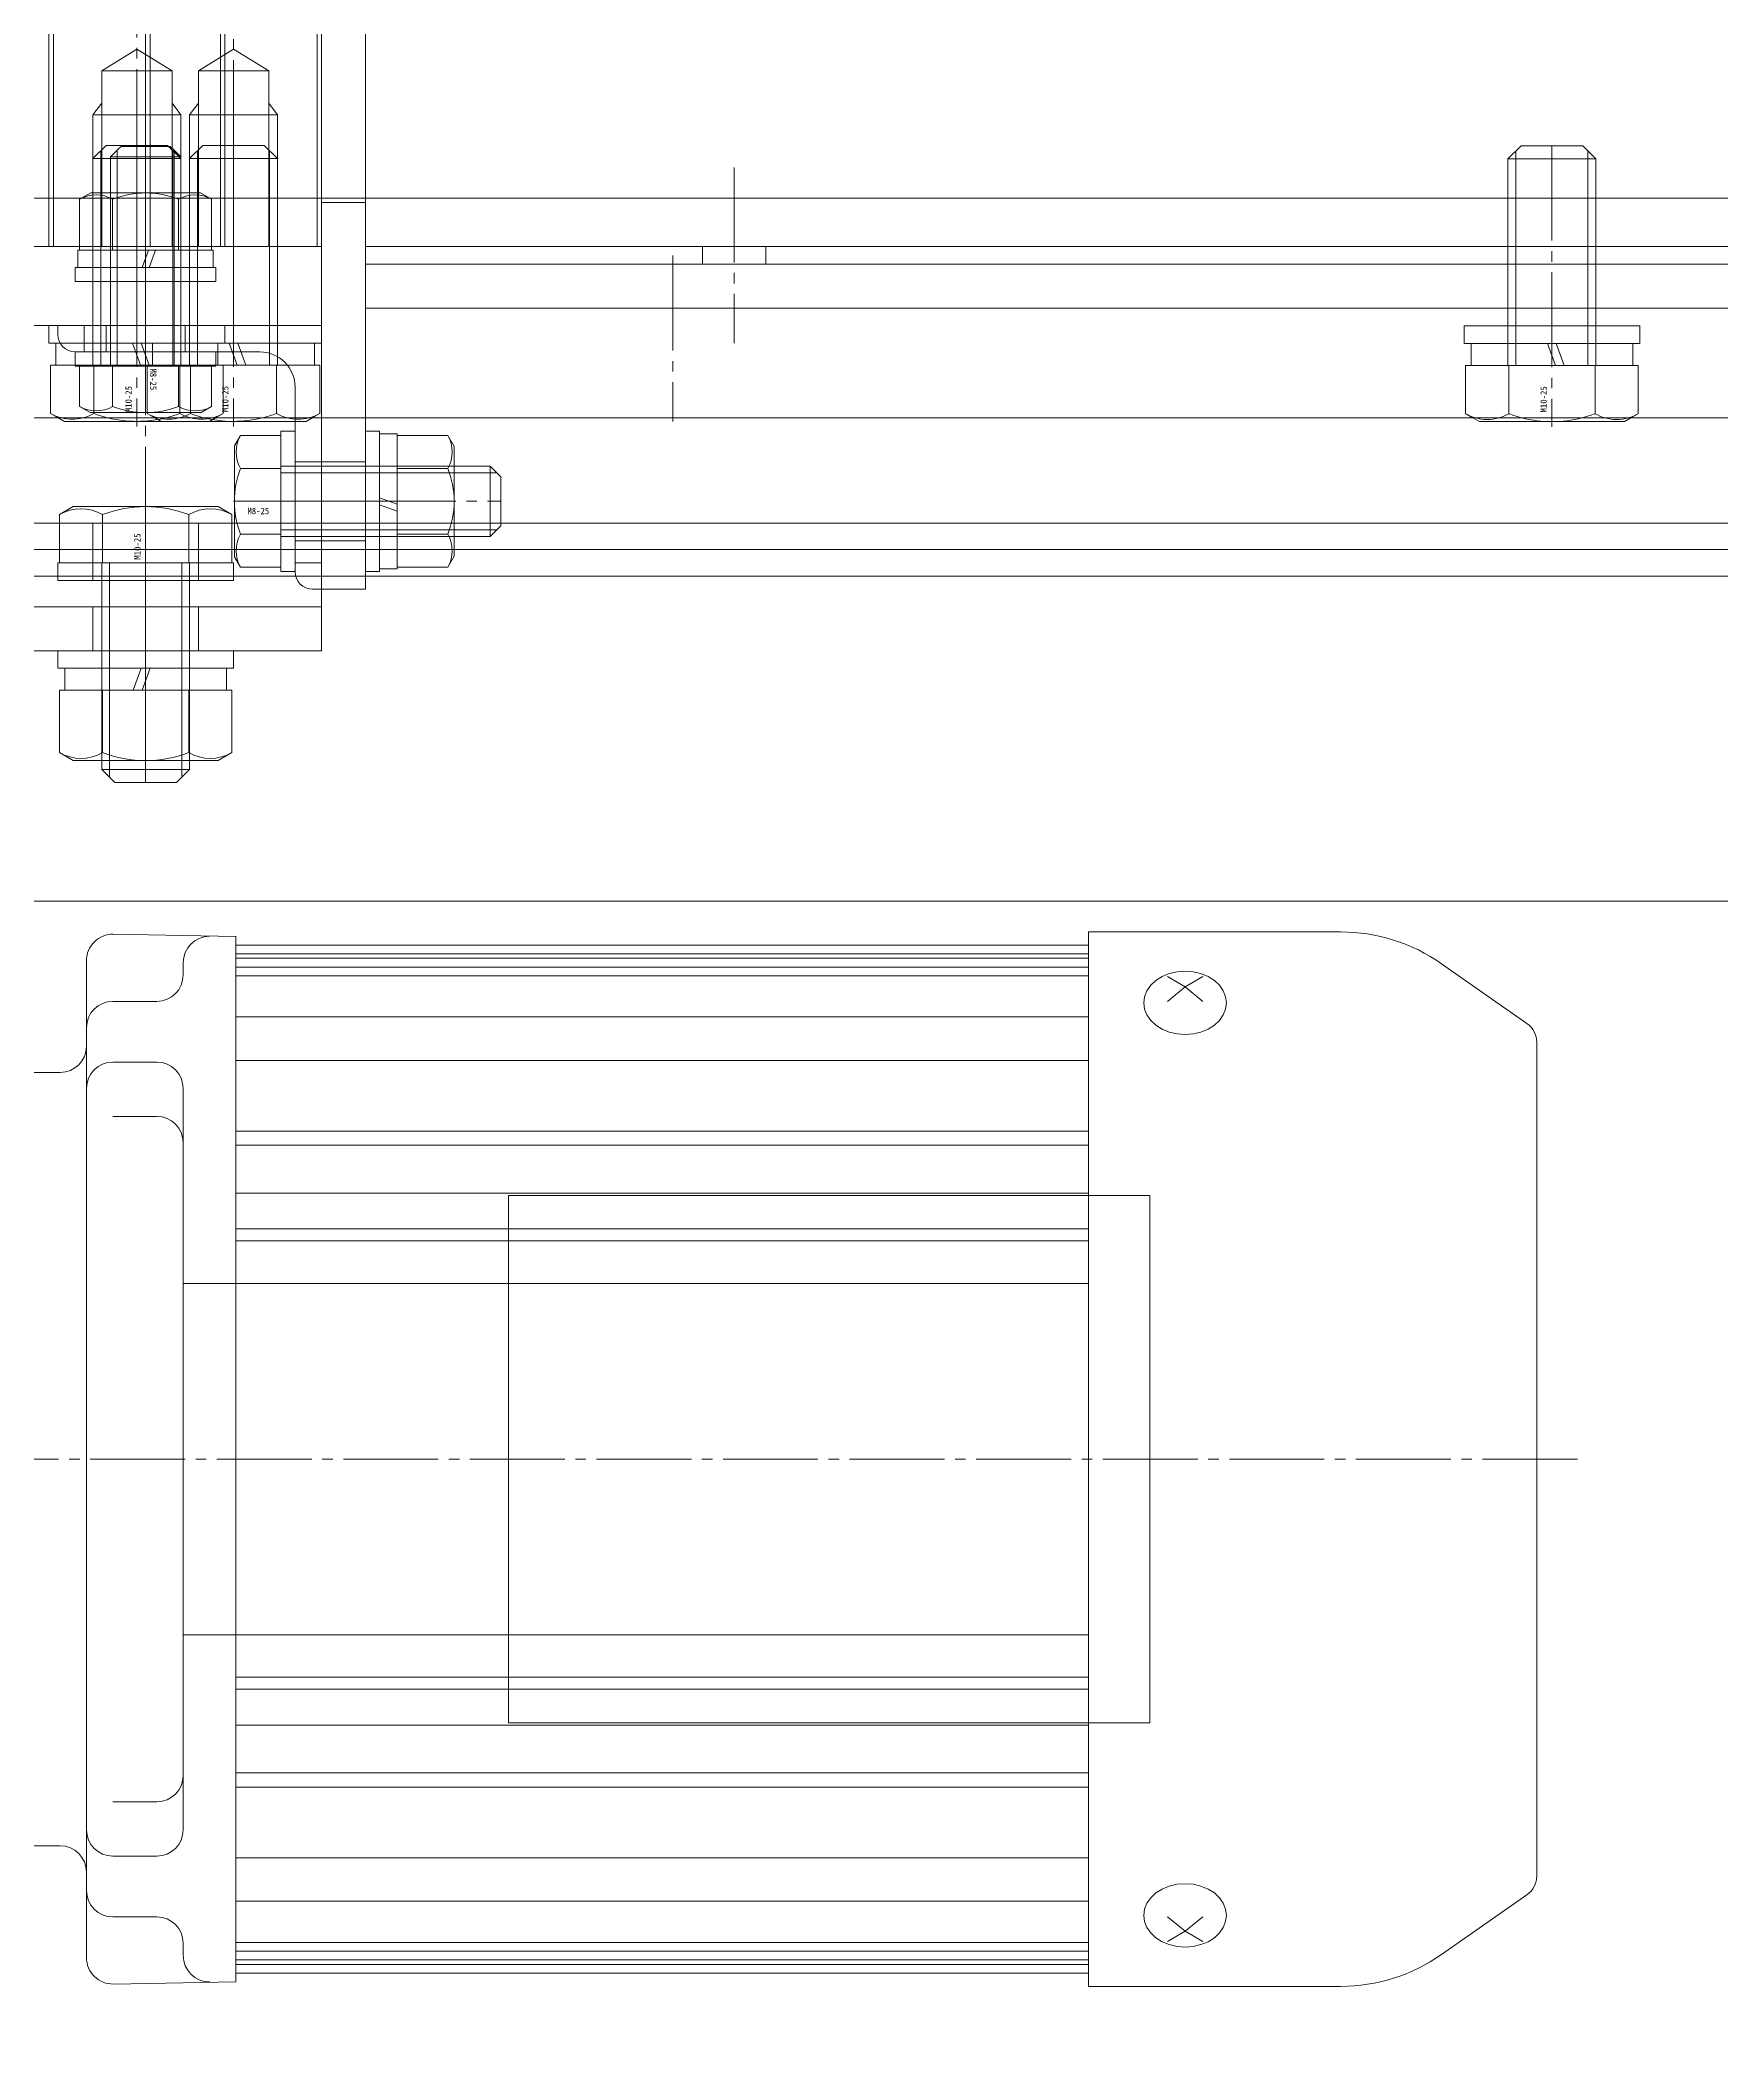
# Model space of a CAD drawing. Units: millimetres at full size. Extents: x -5218 to 5218, y -4308 to 3712.
# Drawn here: x -3924.6 to -3733.2, y -1400.7 to -1172.2 of the extents above; entities that cross this region are included whole.
import ezdxf
from ezdxf.enums import TextEntityAlignment as Align

# ---------------------------------------------------------------- set-up
doc = ezdxf.new("R2010")
doc.units = ezdxf.units.MM
doc.header["$LTSCALE"] = 1.2
doc.linetypes.add('CHAIN2', pattern=[12, 9, -1, 1, -1])
for name, color, linetype, lineweight in [('0-1_01_外形線', 134, 'Continuous', 9), ('0-2_03_かくれ線', 5, 'Continuous', 9), ('0-3_04_中心線', 4, 'CHAIN2', 9), ('0-4_02_細線', 6, 'Continuous', 9), ('0-7_0', 134, 'Continuous', 9)]:
    doc.layers.add(name, color=color, linetype=linetype, lineweight=lineweight)
doc.styles.add('ＭＳ ゴシック', font='')
doc.styles.get('ＭＳ ゴシック').set_extended_font_data('MS Gothic')

# ---------------------------------------------------------------- blocks, each defined once
blk = doc.blocks.new('GM-SHYF-RH 0.4kW、1／160、＊＊V、60Hzb')
at = {"layer": '0-1_01_外形線'}
for p, q in [((-24, 133), (-24, 130)), ((-23, 134), (0, 134)), ((23, 134), (0, 134)), ((24, 133), (24, 130)), ((-47.271, 130), (-47.271, 125)), ((0.457, 130), (-47.271, 130)), ((0.457, 130), (47.729, 130)), ((47.729, 130), (47.729, 125)), ((-242.271, 127), (-270.965, 127)), ((-242.271, 67), (-242.271, 127)), ((-145.271, 126.482), (-131.323, 126.738)), ((-145.271, 67), (-145.271, 126.5)), ((-282.437, 123.383), (-292.162, 116.573)), ((-145.271, 125.5), (-242.271, 125.5)), ((-242.271, 124.5), (-145.271, 124.5)), ((-242.271, 124), (-145.271, 124)), ((-139.271, 122.5), (-139.271, 123.5)), ((-128.271, 10.261), (-128.271, 123.739)), ((-115.331, 115.5), (-115.331, 125)), ((-115.331, 125), (-15.972, 125)), ((-15.972, 125), (70.37, 125)), ((70.37, 115.5), (70.37, 125)), ((-255.271, 121.916), (-253.271, 120.74)), ((-242.271, 123), (-145.271, 123)), ((-242.271, 122), (-145.271, 122)), ((-139.271, 122.5), (-139.271, 122.096)), ((-253.271, 120.74), (-255.271, 119.087)), ((-136.271, 119.096), (-131.271, 119.096)), ((-242.271, 117.315), (-145.271, 117.315)), ((-293.271, 67), (-293.271, 114.443)), ((-116.981, 21), (-115.331, 115.5)), ((72.019, 21), (70.37, 115.5)), ((-242.271, 112.366), (-145.271, 112.366)), ((-136.271, 112.185), (-131.271, 112.185)), ((-117.375, 111), (-125.271, 111)), ((-139.271, 109.185), (-139.271, 67)), ((-136.271, 106.001), (-131.271, 106.001)), ((-242.271, 104.319), (-145.271, 104.319)), ((-242.271, 102.714), (-145.271, 102.714)), ((-242.271, 97.282), (-145.271, 97.282)), ((-242.271, 93.192), (-145.271, 93.192)), ((-242.271, 91.83), (-145.271, 91.83)), ((-242.271, 87), (-145.271, 87)), ((-145.271, 87), (-139.271, 87)), ((-293.271, 67), (-293.271, 19.557)), ((-242.271, 67), (-242.271, 7)), ((-145.271, 67), (-145.271, 7.5)), ((-139.271, 24.815), (-139.271, 67)), ((-242.271, 47), (-145.271, 47)), ((-145.271, 47), (-139.271, 47)), ((-242.271, 42.17), (-145.271, 42.17)), ((-242.271, 40.808), (-145.271, 40.808)), ((-242.271, 36.718), (-145.271, 36.718)), ((-242.271, 31.285), (-145.271, 31.285)), ((-242.271, 29.681), (-145.271, 29.681)), ((-136.271, 27.999), (-131.271, 27.999)), ((-125.271, 23), (-118.981, 23)), ((-242.271, 21.634), (-145.271, 21.634)), ((-136.271, 21.815), (-131.271, 21.815)), ((-116.771, 9), (-116.981, 21)), ((-116.981, 21), (-15.972, 21)), ((-15.972, 21), (72.019, 21)), ((71.818, 9.499), (72.019, 21)), ((-282.437, 10.617), (-292.162, 17.427)), ((-242.271, 16.684), (-145.271, 16.684)), ((-253.271, 13.26), (-255.271, 14.913)), ((-136.271, 14.904), (-131.271, 14.904)), ((-255.271, 12.084), (-253.271, 13.26)), ((-242.271, 12), (-145.271, 12)), ((-139.271, 11.5), (-139.271, 11.904)), ((-139.271, 11.5), (-139.271, 11.904)), ((-139.271, 11.5), (-139.271, 10.5)), ((-242.271, 11), (-145.271, 11)), ((-242.271, 10), (-145.271, 10)), ((-242.271, 9.5), (-145.271, 9.5)), ((71.31, 9), (71.818, 9.499)), ((-242.271, 7), (-270.965, 7)), ((-145.271, 8.5), (-242.271, 8.5)), ((-145.271, 7.517), (-131.323, 7.261)), ((-15.972, 9), (-116.771, 9)), ((-15.972, 9), (71.31, 9))]:
    blk.add_line(p, q, dxfattribs=at)
for points in [[(-248.571, 118.923), (-248.661, 119.626), (-248.929, 120.302), (-249.363, 120.925), (-249.948, 121.471), (-250.66, 121.919), (-251.472, 122.252), (-252.354, 122.457), (-253.271, 122.527), (-254.188, 122.457), (-255.07, 122.252), (-255.882, 121.919), (-256.594, 121.471), (-257.179, 120.925), (-257.613, 120.302), (-257.881, 119.626), (-257.971, 118.923), (-257.881, 118.22), (-257.613, 117.545), (-257.179, 116.922), (-256.594, 116.376), (-255.882, 115.927), (-255.07, 115.594), (-254.188, 115.389), (-253.271, 115.32), (-252.354, 115.389), (-251.472, 115.594), (-250.66, 115.927), (-249.948, 116.376), (-249.363, 116.922), (-248.929, 117.545), (-248.661, 118.22)], [(-248.571, 15.076), (-248.661, 15.779), (-248.929, 16.455), (-249.363, 17.078), (-249.948, 17.624), (-250.66, 18.072), (-251.472, 18.405), (-252.354, 18.61), (-253.271, 18.68), (-254.188, 18.61), (-255.07, 18.405), (-255.882, 18.072), (-256.594, 17.624), (-257.179, 17.078), (-257.613, 16.455), (-257.881, 15.779), (-257.971, 15.076), (-257.881, 14.374), (-257.613, 13.698), (-257.179, 13.075), (-256.594, 12.529), (-255.882, 12.08), (-255.07, 11.748), (-254.188, 11.542), (-253.271, 11.473), (-252.354, 11.542), (-251.472, 11.748), (-250.66, 12.08), (-249.948, 12.529), (-249.363, 13.075), (-248.929, 13.698), (-248.661, 14.374)]]:
    blk.add_lwpolyline(points, close=True, dxfattribs=at)
for points in [[(-251.271, 121.916), (-253.271, 120.74), (-251.271, 119.087)], [(-251.271, 12.084), (-253.271, 13.26), (-251.271, 14.913)]]:
    blk.add_lwpolyline(points, dxfattribs=at)
for centre, radius, start, end in [((-23, 133), 1, 90, 180), ((23, 133), 1, 0, 90), ((-270.965, 107), 20, 90, 125), ((-142.271, 123.5), 3, 0, 90), ((-131.271, 123.739), 3, 0, 90.98117), ((-136.271, 122.096), 3, 180, 270), ((-131.271, 116.096), 3, 0, 90), ((-290.671, 114.443), 2.6, 125, 180), ((-136.271, 109.185), 3, 90, 180), ((-131.271, 109.185), 3, 0, 90), ((-125.271, 114), 3, 180, 270), ((-117.375, 113), 2, 270, 359), ((-136.271, 103.001), 3, 90, 180), ((-136.271, 30.999), 3, 180, 270), ((-136.271, 24.815), 3, 180, 270), ((-131.271, 24.815), 3, 270, 0), ((-125.271, 20), 3, 90, 180), ((-118.981, 21), 2, 359, 90), ((-290.671, 19.557), 2.6, 180, 235), ((-131.271, 17.904), 3, 270, 0), ((-136.271, 11.904), 3, 90, 180), ((-270.965, 27), 20, 235, 270), ((-142.271, 10.5), 3, 270, 0), ((-131.271, 10.261), 3, 269.01883, 0)]:
    blk.add_arc(centre, radius, start, end, dxfattribs=at)
at = {"layer": '0-2_03_かくれ線'}
for p, q in [((-17.5, 110.75), (-17.5, 131.5)), ((17.5, 110.75), (17.5, 131.5)), ((-18.5, 108), (-18.5, 110.75)), ((-18.5, 110.75), (19.5, 110.75)), ((19.5, 108), (19.5, 110.75)), ((-109, 25), (-109, 109)), ((-95, 25), (-95, 109)), ((-18.5, 108), (19.5, 108)), ((-17.5, 82), (-17.5, 108)), ((17.5, 82), (17.5, 108)), ((50, 25), (50, 109)), ((64, 25), (64, 109)), ((-17.8, 52), (-17.8, 82)), ((-17.8, 82), (17.8, 82)), ((-17.5, 26), (-17.5, 52)), ((17.5, 26), (17.5, 52)), ((-18.5, 23.25), (-18.5, 26)), ((-18.5, 26), (19.5, 26)), ((19.5, 23.25), (19.5, 26)), ((-18.5, 23.25), (19.5, 23.25)), ((-17.5, 2.5), (-17.5, 23.25)), ((17.5, 2.5), (17.5, 23.25)), ((-47.271, 4), (-47.271, 9)), ((47.729, 4), (47.729, 9)), ((0.229, 4), (-47.271, 4)), ((47.729, 4), (-47.271, 4)), ((-24, 1), (-24, 4)), ((24, 1), (24, 4)), ((-23, 0), (0, 0)), ((23, 0), (0, 0))]:
    blk.add_line(p, q, dxfattribs=at)
for points in [[(-112, 125), (-112, 109), (-92, 109), (-92, 125)], [(47, 125), (47, 109), (67, 109), (67, 125)], [(-17.8, 52), (17.8, 52), (17.8, 82)], [(-112, 9), (-112, 25), (-92, 25), (-92, 9)], [(47, 9), (47, 25), (67, 25), (67, 9)]]:
    blk.add_lwpolyline(points, dxfattribs=at)
blk.add_lwpolyline([(-249.271, 97), (-176.271, 97), (-176.271, 37), (-249.271, 37)], close=True, dxfattribs=at)
for centre, radius, start, end in [((-20, 131.5), 2.5, 0, 90), ((20, 131.5), 2.5, 90, 180), ((-20, 2.5), 2.5, 270, 0), ((20, 2.5), 2.5, 180, 270), ((-23, 1), 1, 180, 270), ((23, 1), 1, 270, 0)]:
    blk.add_arc(centre, radius, start, end, dxfattribs=at)
at = {"layer": '0-3_04_中心線'}
for p, q in [((0, 134), (0, 0)), ((-102, 6.456), (-102, 127.757)), ((57, 6.456), (57, 127.757)), ((-297.899, 67), (75.913, 67))]:
    blk.add_line(p, q, dxfattribs=at)

msp = doc.modelspace()

# ---------------------------------------------------------------- linework, layer by layer
at = {"layer": '0-1_01_外形線'}
for p, q in [((-3922.526, -1215.208), (-3921.833, -1215.608)), ((-3905.333, -1215.608), (-3904.64, -1215.208)), ((-3895.583, -1215.208), (-3895.583, -1232.708)), ((-3894.333, -1215.608), (-3893.64, -1215.208)), ((-3892.583, -1215.208), (-3892.583, -1234.708)), ((-3761.579, -1215.208), (-3760.833, -1215.639)), ((-3744.333, -1215.639), (-3743.588, -1215.208)), ((-3921.833, -1215.608), (-3905.333, -1215.608)), ((-3905.333, -1215.608), (-3894.333, -1215.608)), ((-3901.787, -1217.203), (-3902.483, -1218.408)), ((-3897.183, -1217.203), (-3901.787, -1217.203)), ((-3897.183, -1216.708), (-3897.183, -1232.708)), ((-3895.583, -1216.708), (-3897.183, -1216.708)), ((-3897.183, -1217.203), (-3897.183, -1232.214)), ((-3895.583, -1232.708), (-3895.583, -1216.708)), ((-3887.583, -1216.708), (-3887.583, -1232.708)), ((-3885.983, -1216.708), (-3887.583, -1216.708)), ((-3885.983, -1232.708), (-3885.983, -1216.708)), ((-3885.983, -1217.008), (-3885.983, -1224.308)), ((-3885.983, -1217.008), (-3883.983, -1217.008)), ((-3883.983, -1217.008), (-3883.983, -1225.036)), ((-3883.983, -1217.203), (-3883.983, -1232.214)), ((-3760.833, -1215.639), (-3744.333, -1215.639)), ((-3902.483, -1231.008), (-3902.483, -1218.408)), ((-3877.483, -1218.458), (-3877.483, -1230.958)), ((-3897.183, -1220.956), (-3901.787, -1220.956)), ((-3883.983, -1220.956), (-3878.208, -1220.956)), ((-3877.483, -1220.708), (-3873.383, -1220.708)), ((-3873.383, -1228.708), (-3873.383, -1220.708)), ((-3873.383, -1220.708), (-3872.483, -1221.608)), ((-3872.483, -1221.608), (-3872.183, -1221.908)), ((-3872.183, -1227.508), (-3872.183, -1221.908)), ((-3885.983, -1224.308), (-3883.983, -1225.036)), ((-3885.983, -1225.108), (-3885.983, -1232.408)), ((-3885.983, -1225.108), (-3883.983, -1225.836)), ((-3883.983, -1225.836), (-3883.983, -1232.408)), ((-4212.583, -1227.208), (-3412.584, -1227.208)), ((-3897.183, -1228.461), (-3901.787, -1228.461)), ((-3883.983, -1228.461), (-3878.208, -1228.461)), ((-3877.483, -1228.708), (-3873.383, -1228.708)), ((-3873.383, -1228.708), (-3872.483, -1227.808)), ((-3872.483, -1227.808), (-3872.183, -1227.508)), ((-3901.787, -1232.214), (-3902.483, -1231.008)), ((-4212.583, -1233.208), (-3412.584, -1233.208)), ((-3897.183, -1232.214), (-3901.787, -1232.214)), ((-3895.583, -1232.708), (-3897.183, -1232.708)), ((-3895.583, -1231.708), (-3892.583, -1231.708)), ((-3885.983, -1232.708), (-3887.583, -1232.708)), ((-3883.983, -1232.408), (-3885.983, -1232.408)), ((-3892.583, -1234.708), (-3893.583, -1234.708)), ((-3922.583, -1241.708), (-3902.583, -1241.708)), ((-3922.583, -1243.708), (-3922.583, -1241.708)), ((-3902.583, -1243.708), (-3902.583, -1241.708)), ((-3922.583, -1243.708), (-3902.583, -1243.708)), ((-3913.083, -1243.708), (-3913.993, -1246.208)), ((-3912.083, -1243.708), (-3912.993, -1246.208)), ((-3903.383, -1243.708), (-3903.383, -1246.208)), ((-3902.768, -1246.208), (-3922.398, -1246.208)), ((-3922.398, -1246.208), (-3922.398, -1253.305)), ((-3917.491, -1246.208), (-3917.491, -1253.305)), ((-3903.383, -1246.208), (-3912.993, -1246.208)), ((-3907.676, -1246.208), (-3907.676, -1253.305)), ((-3902.768, -1246.208), (-3902.768, -1253.305)), ((-3922.398, -1253.305), (-3920.833, -1254.208)), ((-3904.333, -1254.208), (-3920.833, -1254.208)), ((-3917.583, -1254.208), (-3907.583, -1254.208)), ((-3916.683, -1254.208), (-3916.683, -1256.108)), ((-3908.483, -1254.208), (-3908.483, -1256.108)), ((-3902.768, -1253.305), (-3904.333, -1254.208)), ((-3917.583, -1255.208), (-3916.083, -1256.708)), ((-3907.583, -1255.208), (-3909.083, -1256.708)), ((-3916.083, -1256.708), (-3909.083, -1256.708))]:
    msp.add_line(p, q, dxfattribs=at)
for points in [[(-3662.584, -1215.208), (-4217.583, -1215.208), (-4217.583, -915.209)], [(-3990.433, -1241.708), (-3892.583, -1241.708), (-3892.583, -1215.208)], [(-3892.583, -1215.208), (-3892.583, -1234.708), (-3887.583, -1234.708), (-3887.583, -1215.208)], [(-3883.983, -1217.203), (-3878.208, -1217.203), (-3877.483, -1218.458)], [(-3883.983, -1232.214), (-3878.208, -1232.214), (-3877.483, -1230.958)], [(-3913.993, -1246.208), (-3921.783, -1246.208), (-3921.783, -1243.708)], [(-3917.583, -1254.208), (-3917.583, -1255.208), (-3907.583, -1255.208), (-3907.583, -1254.208)]]:
    msp.add_lwpolyline(points, dxfattribs=at)
for points in [[(-4212.583, -1190.209), (-3412.584, -1190.209), (-3412.584, -1230.208), (-4212.583, -1230.208)], [(-4207.583, -1270.208), (-3417.584, -1270.208), (-3412.584, -1265.208), (-3412.584, -1230.208), (-4212.583, -1230.208), (-4212.583, -1265.208)]]:
    msp.add_lwpolyline(points, close=True, dxfattribs=at)
for centre, radius, start, end in [((-3920.944, -1210.455), 4.907, 255.61054, 284.38946), ((-3913.583, -1201.829), 13.779, 256.16077, 283.83923), ((-3906.222, -1210.455), 4.907, 255.61054, 284.38946), ((-3902.583, -1201.829), 13.779, 260.01719, 283.83923), ((-3895.222, -1210.455), 4.907, 255.61054, 284.38946), ((-3759.945, -1210.485), 4.907, 254.25373, 285.74627), ((-3752.583, -1201.86), 13.779, 255.64502, 284.35498), ((-3745.222, -1210.485), 4.907, 254.25373, 285.74627), ((-3898.537, -1219.079), 3.753, 150.00001, 209.99999), ((-3881.458, -1219.079), 3.753, 330.00001, 29.99999), ((-3892.018, -1224.708), 10.465, 158.98558, 201.01442), ((-3887.56, -1224.708), 10.076, 338.13461, 21.86539), ((-3898.537, -1230.338), 3.753, 150.00001, 209.99999), ((-3881.458, -1230.338), 3.753, 330.00001, 29.99999), ((-3893.583, -1232.708), 2, 180, 270), ((-3919.944, -1249.055), 4.907, 240.00001, 299.99999), ((-3912.583, -1240.429), 13.779, 249.136, 290.864), ((-3905.222, -1249.055), 4.907, 240.00001, 299.99999)]:
    msp.add_arc(centre, radius, start, end, dxfattribs=at)
at = {"layer": '0-2_03_かくれ線'}
for p, q in [((-3892.583, -1215.208), (-3892.583, -915.209)), ((-3892.583, -1215.208), (-3892.583, -915.209)), ((-3887.583, -915.209), (-3887.583, -1215.208)), ((-3923.583, -1195.708), (-3923.583, -934.709)), ((-3923.083, -1195.708), (-3923.083, -934.709)), ((-3912.583, -934.709), (-3912.583, -1195.708)), ((-3912.083, -934.709), (-3912.083, -1195.708)), ((-3904.083, -1195.708), (-3904.083, -934.709)), ((-3903.583, -1195.708), (-3903.583, -934.709)), ((-3893.083, -934.709), (-3893.083, -1195.708)), ((-3892.583, -934.709), (-3892.583, -1195.708)), ((-3913.583, -1173.259), (-3917.583, -1175.712)), ((-3902.583, -1173.259), (-3898.583, -1175.712)), ((-3917.583, -1195.708), (-3917.583, -1175.712)), ((-3917.583, -1175.712), (-3913.583, -1175.712)), ((-3909.583, -1195.708), (-3909.583, -1175.712)), ((-3906.583, -1195.708), (-3906.583, -1175.712)), ((-3898.583, -1175.712), (-3902.583, -1175.712)), ((-3898.583, -1195.708), (-3898.583, -1175.712)), ((-3918.583, -1180.709), (-3917.583, -1179.409)), ((-3918.583, -1195.708), (-3918.583, -1180.709)), ((-3918.583, -1180.709), (-3908.583, -1180.709)), ((-3908.583, -1180.709), (-3909.583, -1179.409)), ((-3908.583, -1195.708), (-3908.583, -1180.709)), ((-3907.583, -1180.709), (-3906.583, -1179.409)), ((-3907.583, -1195.708), (-3907.583, -1180.709)), ((-3897.583, -1180.709), (-3907.583, -1180.709)), ((-3897.583, -1180.709), (-3898.583, -1179.409)), ((-3897.583, -1195.708), (-3897.583, -1180.709)), ((-3918.583, -1185.709), (-3917.083, -1184.209)), ((-3918.583, -1209.208), (-3918.583, -1185.709)), ((-3918.583, -1185.709), (-3908.583, -1185.709)), ((-3917.683, -1209.208), (-3917.683, -1184.809)), ((-3917.083, -1184.209), (-3910.083, -1184.209)), ((-3916.583, -1185.509), (-3915.683, -1184.609)), ((-3908.583, -1185.509), (-3916.583, -1185.509)), ((-3916.583, -1189.609), (-3916.583, -1185.509)), ((-3915.833, -1189.609), (-3915.833, -1184.759)), ((-3915.683, -1184.609), (-3915.383, -1184.309)), ((-3909.783, -1184.309), (-3915.383, -1184.309)), ((-3908.583, -1185.709), (-3910.083, -1184.209)), ((-3909.483, -1184.609), (-3909.783, -1184.309)), ((-3908.583, -1185.509), (-3909.483, -1184.609)), ((-3909.483, -1209.208), (-3909.483, -1184.809)), ((-3909.333, -1189.609), (-3909.333, -1184.759)), ((-3908.583, -1189.609), (-3908.583, -1185.509)), ((-3908.583, -1209.208), (-3908.583, -1185.709)), ((-3907.583, -1185.709), (-3906.083, -1184.209)), ((-3907.583, -1209.208), (-3907.583, -1185.709)), ((-3907.583, -1185.709), (-3897.583, -1185.709)), ((-3906.683, -1209.208), (-3906.683, -1184.809)), ((-3906.083, -1184.209), (-3899.083, -1184.209)), ((-3897.583, -1185.709), (-3899.083, -1184.209)), ((-3898.483, -1209.208), (-3898.483, -1184.809)), ((-3897.583, -1209.208), (-3897.583, -1185.709)), ((-3757.583, -1185.739), (-3756.083, -1184.239)), ((-3757.583, -1209.239), (-3757.583, -1185.739)), ((-3757.583, -1185.739), (-3747.583, -1185.739)), ((-3756.683, -1209.239), (-3756.683, -1184.839)), ((-3756.083, -1184.239), (-3749.083, -1184.239)), ((-3747.583, -1185.739), (-3749.083, -1184.239)), ((-3748.483, -1209.239), (-3748.483, -1184.839)), ((-3747.583, -1209.239), (-3747.583, -1185.739)), ((-3918.833, -1189.609), (-3906.333, -1189.609)), ((-3916.583, -1209.308), (-3916.583, -1189.609)), ((-3916.336, -1196.109), (-3916.336, -1190.333)), ((-3915.833, -1209.308), (-3915.833, -1189.609)), ((-3909.333, -1209.308), (-3909.333, -1189.609)), ((-3908.831, -1196.109), (-3908.831, -1190.333)), ((-3908.583, -1209.308), (-3908.583, -1189.609)), ((-3887.583, -1190.709), (-3892.583, -1190.709)), ((-3903.583, -1195.708), (-3923.583, -1195.708)), ((-3920.283, -1196.109), (-3912.255, -1196.109)), ((-3920.283, -1198.109), (-3920.283, -1196.109)), ((-3920.089, -1196.109), (-3905.078, -1196.109)), ((-3912.983, -1198.109), (-3912.255, -1196.109)), ((-3912.583, -1195.708), (-3892.583, -1195.708)), ((-3912.183, -1198.109), (-3911.455, -1196.109)), ((-3911.455, -1196.109), (-3904.883, -1196.109)), ((-3904.883, -1196.109), (-3904.883, -1198.109)), ((-3849.23, -1195.708), (-3849.23, -1197.708)), ((-3842.03, -1195.708), (-3842.03, -1197.708)), ((-3904.583, -1198.109), (-3920.583, -1198.109)), ((-3920.583, -1198.109), (-3920.583, -1199.709)), ((-3920.283, -1198.109), (-3912.983, -1198.109)), ((-3912.183, -1198.109), (-3904.883, -1198.109)), ((-3904.583, -1198.109), (-3904.583, -1199.709)), ((-3887.583, -1197.708), (-3496.584, -1197.708)), ((-3920.583, -1199.709), (-3904.583, -1199.709)), ((-3903.583, -1204.708), (-3923.583, -1204.708)), ((-3923.583, -1206.178), (-3923.583, -1204.708)), ((-3923.583, -1206.178), (-3923.583, -1206.708)), ((-3892.583, -1204.708), (-3922.583, -1204.708)), ((-3922.583, -1204.708), (-3922.583, -1205.708)), ((-3919.583, -1204.708), (-3919.583, -1207.708)), ((-3917.083, -1204.708), (-3917.083, -1207.708)), ((-3892.583, -1204.708), (-3912.583, -1204.708)), ((-3912.583, -1206.178), (-3912.583, -1204.708)), ((-3912.583, -1206.178), (-3912.583, -1206.708)), ((-3908.083, -1204.708), (-3908.083, -1207.708)), ((-3903.583, -1206.178), (-3903.583, -1204.708)), ((-3903.583, -1206.708), (-3903.583, -1206.178)), ((-3892.583, -1204.708), (-3892.583, -1215.208)), ((-3892.583, -1206.178), (-3892.583, -1204.708)), ((-3892.583, -1206.708), (-3892.583, -1206.178)), ((-3742.583, -1204.739), (-3762.583, -1204.739)), ((-3762.583, -1206.208), (-3762.583, -1204.739)), ((-3762.583, -1206.208), (-3762.583, -1206.739)), ((-3742.583, -1206.208), (-3742.583, -1204.739)), ((-3742.583, -1206.739), (-3742.583, -1206.208)), ((-3903.583, -1206.708), (-3923.583, -1206.708)), ((-3922.783, -1206.708), (-3922.783, -1209.208)), ((-3899.583, -1207.708), (-3920.583, -1207.708)), ((-3904.583, -1207.708), (-3920.583, -1207.708)), ((-3920.583, -1207.708), (-3920.583, -1209.308)), ((-3914.083, -1206.708), (-3913.173, -1209.208)), ((-3913.083, -1206.708), (-3912.173, -1209.208)), ((-3892.583, -1206.708), (-3912.583, -1206.708)), ((-3911.783, -1206.708), (-3911.783, -1209.208)), ((-3904.583, -1207.708), (-3904.583, -1209.308)), ((-3904.383, -1209.208), (-3904.383, -1206.708)), ((-3903.083, -1206.708), (-3902.173, -1209.208)), ((-3902.083, -1206.708), (-3901.173, -1209.208)), ((-3893.383, -1209.208), (-3893.383, -1206.708)), ((-3742.583, -1206.739), (-3762.583, -1206.739)), ((-3761.783, -1206.739), (-3761.783, -1209.239)), ((-3753.083, -1206.739), (-3752.174, -1209.239)), ((-3752.083, -1206.739), (-3751.174, -1209.239)), ((-3743.383, -1209.239), (-3743.383, -1206.739)), ((-3923.398, -1209.208), (-3923.398, -1214.705)), ((-3903.768, -1209.208), (-3923.398, -1209.208)), ((-3920.583, -1209.308), (-3904.583, -1209.308)), ((-3920.089, -1209.308), (-3905.078, -1209.308)), ((-3920.089, -1209.308), (-3920.089, -1213.912)), ((-3918.491, -1209.208), (-3918.491, -1214.705)), ((-3916.336, -1209.308), (-3916.336, -1213.912)), ((-3912.398, -1209.208), (-3912.398, -1214.705)), ((-3892.768, -1209.208), (-3912.398, -1209.208)), ((-3908.831, -1209.308), (-3908.831, -1213.912)), ((-3908.676, -1209.208), (-3908.676, -1214.705)), ((-3907.491, -1209.208), (-3907.491, -1214.705)), ((-3905.078, -1209.308), (-3905.078, -1213.912)), ((-3903.768, -1209.208), (-3903.768, -1214.705)), ((-3897.676, -1209.208), (-3897.676, -1214.705)), ((-3892.768, -1209.208), (-3892.768, -1214.705)), ((-3762.398, -1209.239), (-3762.398, -1214.735)), ((-3742.768, -1209.239), (-3762.398, -1209.239)), ((-3757.491, -1209.239), (-3757.491, -1214.735)), ((-3747.676, -1209.239), (-3747.676, -1214.735)), ((-3742.768, -1209.239), (-3742.768, -1214.735)), ((-3895.583, -1211.708), (-3895.583, -1215.208)), ((-3923.398, -1214.705), (-3922.526, -1215.208)), ((-3920.089, -1213.912), (-3918.883, -1214.608)), ((-3906.283, -1214.608), (-3918.883, -1214.608)), ((-3912.398, -1214.705), (-3911.616, -1215.157)), ((-3911.578, -1215.178), (-3910.833, -1215.608)), ((-3905.078, -1213.912), (-3906.283, -1214.608)), ((-3903.768, -1214.705), (-3904.64, -1215.208)), ((-3892.768, -1214.705), (-3893.64, -1215.208)), ((-3762.398, -1214.735), (-3761.616, -1215.187)), ((-3742.768, -1214.735), (-3743.588, -1215.208)), ((-3910.833, -1215.608), (-3905.333, -1215.608)), ((-3897.183, -1220.708), (-3877.483, -1220.708)), ((-3897.183, -1221.458), (-3877.483, -1221.458)), ((-3892.583, -1220.208), (-3895.583, -1220.208)), ((-3887.583, -1220.208), (-3892.583, -1220.208)), ((-3922.398, -1226.212), (-3920.833, -1225.308)), ((-3922.398, -1231.708), (-3922.398, -1226.212)), ((-3920.833, -1225.308), (-3904.333, -1225.308)), ((-3917.491, -1231.708), (-3917.491, -1226.212)), ((-3907.676, -1231.708), (-3907.676, -1226.212)), ((-3902.768, -1226.212), (-3904.333, -1225.308)), ((-3902.768, -1231.708), (-3902.768, -1226.212)), ((-3918.583, -1230.208), (-3918.583, -1227.208)), ((-3918.583, -1228.708), (-3918.583, -1233.708)), ((-3912.583, -1227.458), (-3912.583, -1234.958)), ((-3906.583, -1230.208), (-3906.583, -1227.208)), ((-3906.583, -1228.708), (-3906.583, -1233.708)), ((-3897.183, -1227.958), (-3877.483, -1227.958)), ((-3897.183, -1228.708), (-3877.483, -1228.708)), ((-3892.583, -1229.208), (-3895.583, -1229.208)), ((-3887.583, -1229.208), (-3892.583, -1229.208)), ((-3922.583, -1231.708), (-3902.583, -1231.708)), ((-3922.583, -1233.708), (-3922.583, -1231.708)), ((-3922.583, -1233.708), (-3902.583, -1233.708)), ((-3902.768, -1231.708), (-3922.398, -1231.708)), ((-3917.583, -1231.708), (-3917.583, -1254.208)), ((-3916.683, -1231.708), (-3916.683, -1254.208)), ((-3908.483, -1231.708), (-3908.483, -1254.208)), ((-3907.583, -1231.708), (-3907.583, -1254.208)), ((-3902.583, -1233.708), (-3902.583, -1231.708)), ((-4212.583, -1236.708), (-3892.583, -1236.708)), ((-3918.583, -1241.708), (-3918.583, -1236.708)), ((-3906.583, -1241.708), (-3906.583, -1236.708))]:
    msp.add_line(p, q, dxfattribs=at)
for points in [[(-3496.584, -1202.708), (-3887.583, -1202.708), (-3887.583, -927.709), (-3496.584, -927.709)], [(-3913.583, -1173.259), (-3909.583, -1175.712), (-3913.583, -1175.712)], [(-3902.583, -1173.259), (-3906.583, -1175.712), (-3902.583, -1175.712)], [(-3920.089, -1196.109), (-3920.089, -1190.333), (-3918.833, -1189.609)], [(-3905.078, -1196.109), (-3905.078, -1190.333), (-3906.333, -1189.609)], [(-3496.584, -1195.708), (-3887.583, -1195.708), (-3887.583, -1197.708)]]:
    msp.add_lwpolyline(points, dxfattribs=at)
msp.add_lwpolyline([(-4212.583, -1204.708), (-3892.583, -1204.708), (-3892.583, -1195.708), (-4212.583, -1195.708)], close=True, dxfattribs=at)
for centre, radius, start, end in [((-3918.212, -1193.583), 3.753, 60.00001, 119.99999), ((-3912.583, -1199.685), 10.076, 68.13461, 111.86539), ((-3906.954, -1193.583), 3.753, 60.00001, 119.99999), ((-3920.583, -1205.708), 2, 180, 270), ((-3899.583, -1211.708), 4, 0, 90), ((-3920.944, -1210.455), 4.907, 240.00001, 255.61054), ((-3918.212, -1210.662), 3.753, 240.00001, 299.99999), ((-3920.944, -1210.455), 4.907, 284.38946, 299.99999), ((-3913.583, -1201.829), 13.779, 249.136, 256.16077), ((-3912.583, -1204.144), 10.465, 248.98558, 291.01442), ((-3909.944, -1210.455), 4.907, 240.00001, 254.25373), ((-3909.944, -1210.455), 4.907, 254.25373, 285.74627), ((-3913.583, -1201.829), 13.779, 283.83923, 290.864), ((-3906.954, -1210.662), 3.753, 240.00001, 299.99999), ((-3906.222, -1210.455), 4.907, 240.00001, 255.61054), ((-3909.944, -1210.455), 4.907, 285.74627, 299.99999), ((-3902.583, -1201.829), 13.779, 249.136, 260.01719), ((-3906.222, -1210.455), 4.907, 284.38946, 299.99999), ((-3902.583, -1201.829), 13.779, 283.83923, 290.864), ((-3895.222, -1210.455), 4.907, 240.00001, 255.61054), ((-3895.222, -1210.455), 4.907, 284.38946, 299.99999), ((-3759.945, -1210.485), 4.907, 240.00001, 254.25373), ((-3759.945, -1210.485), 4.907, 285.74627, 299.99999), ((-3752.583, -1201.86), 13.779, 249.136, 255.64502), ((-3752.583, -1201.86), 13.779, 284.35498, 290.864), ((-3745.222, -1210.485), 4.907, 240.00001, 254.25373), ((-3745.222, -1210.485), 4.907, 285.74627, 299.99999), ((-3919.944, -1230.462), 4.907, 60.00001, 119.99999), ((-3912.583, -1239.088), 13.779, 69.136, 110.864), ((-3905.222, -1230.462), 4.907, 60.00001, 119.99999)]:
    msp.add_arc(centre, radius, start, end, dxfattribs=at)
at = {"layer": '0-3_04_中心線'}
for p, q in [((-3913.583, -1200.708), (-3913.583, -929.709)), ((-3902.583, -929.709), (-3902.583, -1200.708)), ((-3913.583, -1184.209), (-3913.583, -1216.208)), ((-3912.583, -1214.608), (-3912.583, -1184.309)), ((-3902.583, -1184.209), (-3902.583, -1216.208)), ((-3752.583, -1184.239), (-3752.583, -1216.239)), ((-3845.63, -1186.709), (-3845.63, -1206.708)), ((-3913.583, -1195.708), (-3913.583, -1204.708)), ((-3852.583, -1196.739), (-3852.583, -1215.639)), ((-3912.583, -1199.708), (-3912.583, -1212.708)), ((-3912.583, -1243.708), (-3912.583, -1213.708)), ((-3912.583, -1256.708), (-3912.583, -1225.308)), ((-3912.583, -1251.708), (-3912.583, -1226.708)), ((-3877.583, -1224.708), (-3902.583, -1224.708)), ((-3902.483, -1224.708), (-3872.183, -1224.708)), ((-3887.583, -1224.708), (-3900.583, -1224.708)), ((-3912.583, -1247.208), (-3912.583, -1228.308))]:
    msp.add_line(p, q, dxfattribs=at)
at = {"layer": '0-4_02_細線'}
for p, q in [((-3877.483, -1221.458), (-3872.633, -1221.458)), ((-3877.483, -1227.958), (-3872.633, -1227.958))]:
    msp.add_line(p, q, dxfattribs=at)

# ---------------------------------------------------------------- block references
at = {"layer": '0-7_0', "xscale": -1}
msp.add_blockref('GM-SHYF-RH 0.4kW、1／160、＊＊V、60Hzb', (-4047.583, -1400.708), dxfattribs=at)

# ---------------------------------------------------------------- texts
at = {"layer": '0-2_03_かくれ線', "style": 'ＭＳ ゴシック'}
for s, rotation, p in [('M8-25', 270, (-3912.288, -1209.577)), ('M10-25', 90, (-3913.943, -1214.567)), ('M10-25', 90, (-3902.943, -1214.567)), ('M10-25', 90, (-3752.943, -1214.597)), ('M10-25', 90, (-3912.943, -1231.35))]:
    msp.add_text(s, height=0.7331, rotation=rotation, dxfattribs=at).set_placement(p, align=Align.BOTTOM_LEFT)
msp.add_text('M8-25', height=0.7331, dxfattribs=at).set_placement((-3901.007, -1226.389), align=Align.BOTTOM_LEFT)

doc.saveas('drawing.dxf')
